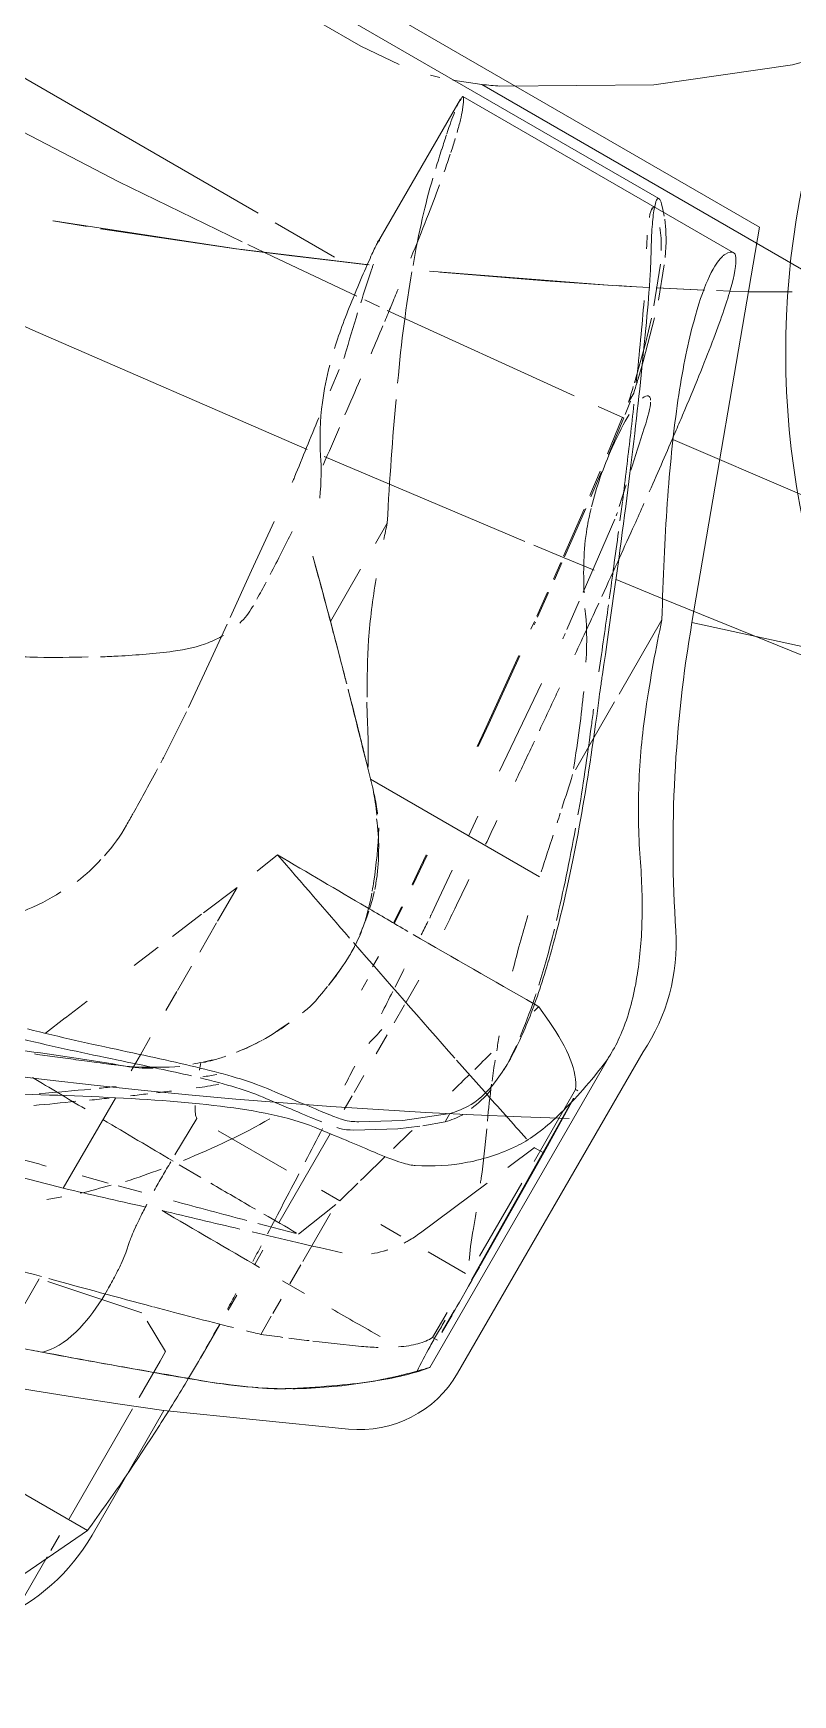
# Model space of a CAD drawing. Header units: inches. Extents: x 6664 to 8129, y 209 to 1287.
# Drawn here: x 7170.45 to 7172.91, y 523.26 to 528.64 of the extents above; entities that cross this region are included whole.
import ezdxf

# ---------------------------------------------------------------- set-up
doc = ezdxf.new("R2010")
doc.units = ezdxf.units.IN
doc.header["$MEASUREMENT"] = 0
doc.layers.add('I-FURN', color=30, linetype='Continuous', lineweight=9)

# ---------------------------------------------------------------- blocks, each defined once
blk = doc.blocks.new('Allsteel Seating Acuity Work-Conference Chair1 - Fully Adj_ Arms_ Mesh Back-8528734-11th FLOOR POWER _ SIGNAL')
at = {"layer": 'I-FURN', "lineweight": 13}
for p, q in [((-8.421, -4.2125), (8.421, -4.2125)), ((8.8719, -5.4314), (8.421, -4.2125)), ((8.0921, -4.2954), (-8.0921, -4.2954)), ((7.4113, -4.2621), (7.3227, -4.2976)), ((7.4113, -4.2621), (8.6068, -4.2621)), ((7.0092, -4.3503), (-7.0092, -4.3503)), ((7.1467, -4.3404), (7.0092, -4.3503)), ((7.2816, -4.3108), (7.2517, -4.3191)), ((7.3749, -4.3376), (7.3749, -4.8751)), ((8.3885, -4.3266), (7.3777, -4.3266)), ((8.1426, -4.344), (8.163, -4.3721)), ((8.6174, -4.3411), (8.4949, -4.4119)), ((8.4949, -4.4119), (8.6044, -4.3492)), ((8.163, -4.3721), (8.1834, -4.4066)), ((8.1834, -4.4066), (8.2054, -4.4512)), ((8.4949, -4.4119), (8.4421, -4.4399)), ((8.4422, -4.4398), (8.4949, -4.4119)), ((8.4029, -4.4605), (8.4422, -4.4398)), ((8.2524, -4.6043), (8.2026, -4.4767)), ((8.215, -4.4728), (8.2555, -4.5813)), ((8.2297, -4.5501), (8.368, -4.4788)), ((8.3689, -4.4784), (8.2302, -4.5499)), ((8.2094, -4.5605), (8.154, -4.5885)), ((7.4253, -4.6043), (7.4255, -4.605)), ((7.4255, -4.605), (7.4257, -4.6058)), ((8.0776, -4.6267), (7.5662, -4.8704)), ((8.1513, -4.5899), (8.091, -4.6201)), ((8.1152, -4.608), (8.1729, -4.579)), ((8.289, -4.7238), (8.265, -4.643)), ((8.2734, -4.6377), (8.3122, -4.7786)), ((8.3223, -4.8525), (8.289, -4.7238)), ((8.3122, -4.7786), (8.326, -4.8349)), ((8.3371, -4.9154), (8.3371, -4.8822)), ((8.3412, -4.9103), (8.3477, -4.9562)), ((-6.9826, -4.985), (6.9923, -4.985)), ((7.0554, -4.985), (7.277, -4.985)), ((7.1478, -5.0543), (7.309, -4.985)), ((7.309, -4.985), (7.3825, -4.9528)), ((8.3619, -5.0954), (8.3449, -4.9702)), ((8.3493, -4.9678), (8.3663, -5.0956)), ((7.0021, -5.1152), (7.1478, -5.0543)), ((6.5753, -5.2844), (6.9938, -5.1186)), ((8.3801, -5.2407), (8.3695, -5.1548)), ((8.3738, -5.1555), (8.3844, -5.2431)), ((8.4804, -5.224), (8.4641, -5.152)), ((8.5171, -5.5222), (8.4879, -5.2664)), ((6.4282, -5.3396), (6.5346, -5.2998)), ((7.4723, -5.2933), (7.4817, -5.3678)), ((8.4044, -5.4535), (8.3856, -5.2875)), ((8.3891, -5.2833), (8.4081, -5.4531)), ((9.3469, -5.2796), (8.8719, -5.4314)), ((8.4131, -5.5341), (8.4067, -5.4749)), ((8.4104, -5.474), (8.4167, -5.5339)), ((8.7834, -5.7506), (8.7834, -5.4725)), ((8.4265, -5.6646), (8.4178, -5.5798)), ((8.4214, -5.5796), (8.4302, -5.6663)), ((8.5326, -5.6535), (8.5208, -5.5542)), ((7.8562, -5.7219), (7.8562, -5.6458)), ((8.4311, -5.7113), (8.4284, -5.6838)), ((8.4319, -5.6837), (8.4328, -5.693)), ((8.7834, -5.9204), (8.7834, -5.7791)), ((7.8562, -6.014), (7.8562, -5.8186)), ((8.5726, -6.1606), (8.5481, -5.8459)), ((8.7834, -6.0333), (8.7834, -5.9204)), ((7.5704, -6.1888), (7.5824, -6.312)), ((7.5824, -6.312), (7.5973, -6.4847)), ((8.5911, -6.3928), (8.5854, -6.3216)), ((8.8562, -6.3911), (8.2241, -6.3911)), ((7.5985, -6.5008), (7.6082, -6.6668)), ((8.5115, -6.6197), (8.503, -6.5133)), ((8.506, -6.5131), (8.5145, -6.6207)), ((8.6109, -6.6352), (8.601, -6.5146)), ((8.6135, -6.6668), (8.6109, -6.6352)), ((8.5219, -6.756), (8.5176, -6.6989)), ((8.5204, -6.6983), (8.5247, -6.7559)), ((9.4304, -6.7151), (9.4304, -7.9165)), ((8.0554, -6.8326), (8.086, -6.7541)), ((9.047, -6.7572), (9.0646, -6.7571)), ((9.1175, -6.7817), (9.0646, -6.7571)), ((9.3433, -7.9457), (9.3433, -6.764)), ((8.5334, -6.9144), (8.5334, -6.8755)), ((8.6853, -6.9588), (8.6853, -6.8775)), ((7.9721, -7.037), (8.0248, -6.9111)), ((8.0248, -6.9111), (8.0248, -7.037)), ((9.3061, -6.9302), (9.3023, -6.9302)), ((9.3023, -6.9302), (9.3023, -7.1993)), ((9.31, -6.9302), (9.3061, -6.9302)), ((8.5404, -6.9975), (8.5404, -6.9583)), ((8.6853, -7.037), (8.6853, -6.9695)), ((9.0691, -6.9918), (9.0691, -6.9601)), ((9.318, -7.6326), (9.3103, -6.958)), ((9.3106, -6.9567), (9.3152, -7.1594)), ((7.9235, -7.153), (7.9692, -7.044)), ((8.0248, -7.0436), (8.0248, -7.1529)), ((8.9199, -7.0401), (9.0492, -7.0832)), ((8.6853, -7.1529), (8.6853, -7.0817)), ((7.8631, -7.297), (7.9009, -7.2069)), ((8.0248, -7.2062), (8.0248, -7.297)), ((8.9883, -7.2324), (8.9883, -7.201)), ((9.2802, -7.161), (9.2385, -7.258)), ((9.2792, -7.1593), (9.2807, -7.1598)), ((9.2807, -7.1598), (9.2802, -7.161)), ((9.2807, -7.1598), (9.3152, -7.1594)), ((9.3152, -7.1594), (9.3193, -7.5789)), ((8.6853, -7.297), (8.6853, -7.2339)), ((8.9883, -7.2324), (8.9319, -7.2797)), ((8.0248, -7.3006), (8.0248, -7.3716)), ((8.6853, -7.3603), (8.6853, -7.3093)), ((8.9249, -7.2852), (8.8672, -7.3283)), ((9.3023, -7.2796), (9.3023, -7.5537)), ((8.8672, -7.3283), (8.746, -7.4028)), ((9.2053, -7.3356), (9.099, -7.5832)), ((8.7351, -7.4085), (8.7243, -7.4139)), ((8.746, -7.4028), (8.7351, -7.4085)), ((8.9721, -7.4043), (8.9736, -7.4036)), ((8.9736, -7.4036), (8.9752, -7.4028)), ((7.7551, -7.5546), (7.7893, -7.4731)), ((8.0248, -7.4731), (8.0248, -7.5371)), ((8.6853, -7.7846), (8.6853, -7.4512)), ((7.7234, -7.6302), (7.7546, -7.5557)), ((8.0248, -7.5371), (8.0248, -7.5978)), ((8.284, -7.762), (8.2862, -7.6243)), ((8.6219, -7.6243), (8.3664, -7.6243)), ((8.8205, -7.6243), (8.752, -7.6243)), ((8.8156, -7.6413), (8.7589, -7.7845)), ((9.0491, -7.6243), (8.9744, -7.6243)), ((9.2913, -7.6243), (9.1512, -7.6243)), ((8.8156, -7.6743), (8.8156, -7.7955)), ((8.0248, -7.6991), (8.0248, -8.0364)), ((9.3202, -7.8251), (9.3193, -7.7448)), ((8.312, -7.7828), (8.3929, -7.7834)), ((8.7517, -7.7865), (8.6274, -7.8203)), ((8.8156, -7.7955), (8.8156, -7.8545)), ((9.3023, -7.7633), (9.3023, -7.8573)), ((9.3207, -7.7631), (9.3206, -7.8278)), ((9.3023, -7.8573), (9.3206, -7.8571)), ((8.6853, -7.9405), (8.6853, -7.8873)), ((8.8156, -7.8667), (8.8156, -7.9377)), ((8.1428, -7.9494), (8.0575, -7.9717)), ((8.2513, -7.9209), (8.1744, -7.9411)), ((8.7897, -7.9408), (8.872, -7.9407)), ((8.8156, -7.9945), (8.8156, -8.049)), ((8.6853, -8.1118), (8.6853, -8.0554)), ((8.8156, -8.0591), (8.8156, -8.1267)), ((8.3048, -8.1165), (8.2971, -8.0782)), ((8.3095, -8.1549), (8.3048, -8.1165)), ((8.6853, -8.2921), (8.6853, -8.164)), ((8.133, -8.3233), (8.4472, -8.2586)), ((8.4753, -8.274), (8.5764, -8.3292)), ((8.6675, -8.4974), (9.2149, -8.2503)), ((8.104, -8.3292), (8.104, -8.3405)), ((8.104, -8.5012), (8.104, -8.3292)), ((8.5764, -8.3292), (8.5764, -8.3648)), ((8.5764, -8.3648), (8.5764, -8.3292)), ((8.5764, -8.5012), (8.5764, -8.3648)), ((8.5764, -8.373), (8.5764, -8.5012)), ((8.6675, -8.4974), (8.6675, -8.9634)), ((8.5764, -8.5427), (8.5764, -8.9549)), ((8.5764, -8.9549), (8.5764, -8.5427)), ((8.6471, -8.958), (6.8783, -8.958)), ((8.5764, -9.0173), (8.5764, -9.073)), ((8.5764, -9.073), (8.5764, -9.0173)), ((8.5764, -9.0969), (8.5764, -9.6129)), ((8.5764, -9.6129), (8.5764, -9.0969))]:
    blk.add_line(p, q, dxfattribs=at)
at = {"layer": 'I-FURN'}
for p, q in [((8.973, -4.8956), (8.5222, -4.9486)), ((8.1739, -4.9861), (7.511, -5.0495)), ((8.3477, -4.9678), (8.2587, -4.9773)), ((7.4038, -5.0588), (7.1032, -5.0834)), ((7.4844, -5.0519), (7.4315, -5.0564)), ((7.1032, -5.0834), (7.0137, -5.0903)), ((8.7518, -5.4116), (9.4072, -5.3215)), ((8.5892, -5.4332), (8.7518, -5.4116)), ((7.5713, -5.5613), (8.2717, -5.4744)), ((8.3032, -5.4704), (8.409, -5.4567)), ((8.409, -5.4567), (8.513, -5.4432))]:
    blk.add_line(p, q, dxfattribs=at)
at = {"layer": 'I-FURN', "lineweight": 13, "flags": 128}
for points in [[(8.4292, -3.5233), (8.2507, -3.7045), (7.8936, -3.9847), (7.4644, -4.2372)], [(8.183, -4.4375), (8.1628, -4.4033), (8.1426, -4.3754)], [(7.597, -4.8563), (7.9076, -4.7101), (8.1027, -4.6142)], [(7.3868, -4.9509), (6.9886, -5.1207), (6.4298, -5.339)], [(8.47, -6.1273), (8.465, -6.0713), (8.4401, -5.8042)], [(8.4435, -5.8038), (8.4658, -6.0443), (8.4731, -6.1258)], [(7.5362, -5.8252), (7.5523, -5.999), (7.5681, -6.1655)], [(8.7458, -7.3716), (8.8671, -7.297), (8.9883, -7.201)], [(9.204, -8.0782), (9.1258, -8.1397), (9.0437, -8.1961)], [(7.6979, -9.8097), (8.0342, -9.6584), (8.3133, -9.459), (8.5211, -9.2215), (8.6471, -8.958)]]:
    blk.add_lwpolyline(points, dxfattribs=at)
at = {"layer": 'I-FURN', "flags": 128}
for points in [[(6.9935, -5.0918), (6.5508, -5.1229), (4.6464, -5.2055)], [(4.7528, -5.8558), (6.5496, -5.6782), (7.5125, -5.5684)]]:
    blk.add_lwpolyline(points, dxfattribs=at)
at = {"layer": 'I-FURN', "lineweight": 13}
for centre, radius, start, end in [((11.049, -3.1641), 2.7152, 181.9696, 266.8437), ((12.891, -3.9447), 4.2853, 200.2996, 213.7004), ((8.8012, -6.6723), 0.6306, 356.1136, 33.7004), ((0, 10.3529), 19.7214, 241.76295, 298.23705), ((9.0642, -7.9165), 0.3662, 294.2973, 0), ((0.0519, 13.0915), 23.2445, 247.12741, 291.75574), ((8.0165, -8.9634), 0.651, 287.5435, 0)]:
    blk.add_arc(centre, radius, start, end, dxfattribs=at)
for centre, major_axis, ratio, start_param, end_param in [((7.9574, -17.788), (0, 13.7062), 0.082263, 5.939738, 5.950129), ((7.9574, -17.7878), (0, 13.6747), 0.082263, 5.938916, 5.950129), ((192.0226, -3.8451), (184.7325, 0), 0.173648, 3.176483, 3.179807), ((426.596, -2.3458), (418.444, 0), 0.173648, 3.177627, 3.179556), ((192.0226, -3.8451), (184.7325, 0), 0.173648, 3.180834, 3.185203), ((210.1203, -2.3535), (202.8302, 0), 0.34202, 3.186405, 3.189382), ((8.7402, 42.8301), (51.5866, 0), 0.961262, 4.699708, 4.706185), ((51.9678, 152.1524), (37.2013, 160.8448), 0.617887, 3.073453, 3.076933), ((8.7402, 42.8301), (51.5866, 0), 0.961262, 4.706185, 4.709193), ((8.7402, 42.8301), (51.5866, 0), 0.961262, 4.709565, 4.718323), ((51.9678, 152.1524), (37.2013, 160.8448), 0.617887, 3.077121, 3.081994), ((51.9678, 152.1524), (37.2013, 160.8448), 0.617887, 3.083399, 3.085408), ((8.3828, 60.5759), (0, 68.0431), 0.100696, 3.191453, 3.194601), ((9.3179, -7.5214), (-0.0026, 0.25), 0.003024, 4.256067, 4.470239), ((181.8787, 76.1896), (174.3955, 83.9699), 0.00388, 3.214613, 3.216872), ((9.3179, -7.5214), (-0.0026, 0.25), 0.003024, 3.399378, 4.256067), ((8.7402, 42.6993), (52.5182, 0), 0.961262, 4.693706, 4.697486), ((8.7402, 42.6993), (52.5182, 0), 0.961262, 4.698767, 4.70379), ((8.7402, 42.6993), (52.5182, 0), 0.961262, 4.706491, 4.709688), ((10.0934, 115.7518), (28.867, 124.8103), 0.617887, 3.481937, 3.485411), ((8.7402, 42.6993), (52.5182, 0), 0.961262, 4.710286, 4.712608), ((11.4127, 112.4255), (28.5379, 120.9106), 0.625221, 3.464699, 3.467639), ((10.0934, 115.7518), (28.867, 124.8103), 0.617887, 3.478447, 3.481463), ((8.4397, 23.327), (7.3217, 31.6563), 0.617887, 3.479901, 3.492224), ((8.7402, 42.9129), (52.9031, 0), 0.961262, 4.704786, 4.711696), ((8.7402, 42.9129), (52.9031, 0), 0.961262, 4.716793, 4.720215), ((11.4127, 112.4255), (28.5379, 120.9106), 0.625221, 3.457137, 3.459583), ((9.2436, 23.4303), (7.5098, 31.8178), 0.625221, 3.480297, 3.482427), ((-10.6148, -8.2514), (18.9283, 0), 0.248134, 0.016153, 0.02054), ((-10.6148, -8.2514), (18.9283, 0), 0.248134, 0.011766, 0.016153), ((9.2436, 23.4303), (7.5098, 31.8178), 0.625221, 3.466154, 3.478316), ((11.4308, 112.8902), (28.7339, 121.7409), 0.625221, 3.461986, 3.466121), ((11.4308, 112.8902), (28.7339, 121.7409), 0.625221, 3.457218, 3.461686)]:
    blk.add_ellipse(centre, major_axis=major_axis, ratio=ratio, start_param=start_param, end_param=end_param, dxfattribs=at)
for points in [[(7.4644, -4.2372), (7.4558, -4.2416), (7.4383, -4.2501), (7.4204, -4.2582), (7.4113, -4.2621)], [(7.3749, -4.3376), (7.3749, -4.3438), (7.3755, -4.3527), (7.3769, -4.3641)], [(7.3777, -4.3266), (7.3758, -4.3266), (7.3757, -4.3336), (7.376, -4.3422)], [(7.3978, -4.365), (7.3879, -4.3396), (7.3812, -4.3268), (7.3777, -4.3266)], [(8.0884, -4.3328), (8.0884, -4.3389), (8.091, -4.3493), (8.0963, -4.3641)], [(8.0921, -4.3266), (8.0896, -4.3266), (8.0899, -4.3312), (8.091, -4.3372)], [(8.0936, -4.3268), (8.093, -4.3267), (8.0926, -4.3267), (8.0923, -4.327)], [(8.1571, -4.4579), (8.1421, -4.4307), (8.1169, -4.3827), (8.1016, -4.3474), (8.0964, -4.333)], [(8.3622, -4.3641), (8.3631, -4.36), (8.3651, -4.3525), (8.3678, -4.3463), (8.3694, -4.3436)], [(8.3694, -4.3436), (8.3756, -4.3323), (8.382, -4.3266), (8.3885, -4.3266)], [(8.3885, -4.3266), (8.3936, -4.3266), (8.3987, -4.3277), (8.404, -4.3369)], [(8.404, -4.3369), (8.4159, -4.3526), (8.4282, -4.3862), (8.4409, -4.4375)], [(7.3796, -4.3843), (7.3826, -4.4044), (7.3862, -4.4262), (7.3927, -4.4574)], [(7.4195, -4.4375), (7.4157, -4.4223), (7.4083, -4.395), (7.4012, -4.374), (7.3978, -4.365)], [(8.3954, -4.6058), (8.3795, -4.5488), (8.358, -4.4514), (8.3573, -4.3875), (8.3622, -4.3641)], [(7.3933, -4.4602), (7.3963, -4.4748), (7.4, -4.4918), (7.404, -4.5097)], [(7.4344, -4.5031), (7.4309, -4.4861), (7.4274, -4.4711), (7.424, -4.4565)], [(8.1193, -4.4172), (8.125, -4.429), (8.1321, -4.4426), (8.1396, -4.4567)], [(8.2168, -4.5753), (8.2063, -4.5532), (8.1859, -4.5116), (8.1665, -4.475), (8.1571, -4.4579)], [(8.4409, -4.4375), (8.452, -4.4823), (8.4746, -4.5986), (8.4979, -4.7674), (8.5097, -4.8645)], [(7.4038, -4.5099), (7.4079, -4.529), (7.4128, -4.5504), (7.4179, -4.5722)], [(7.4471, -4.5687), (7.443, -4.5462), (7.439, -4.5271), (7.4351, -4.5089)], [(7.4257, -4.6058), (7.4452, -4.6874), (7.4737, -4.7795), (7.5114, -4.8819)], [(7.4934, -4.8645), (7.48, -4.7674), (7.4671, -4.683), (7.4548, -4.6117)], [(8.2161, -4.6058), (8.2505, -4.6781), (8.2874, -4.7588), (8.3269, -4.8478)], [(8.7048, -5.7219), (8.6396, -5.5578), (8.5166, -5.2533), (8.3526, -4.87), (8.2595, -4.6649), (8.2168, -4.5753)], [(8.7834, -5.4725), (8.7181, -5.3531), (8.6024, -5.1291), (8.4715, -4.8391), (8.4157, -4.6781), (8.3954, -4.6058)], [(7.3771, -4.9101), (7.3756, -4.894), (7.3743, -4.879), (7.374, -4.8698)], [(7.3749, -4.8751), (7.3749, -4.867), (7.3752, -4.8609), (7.3776, -4.8672)], [(8.3958, -4.8748), (8.3868, -4.8612), (8.378, -4.8636), (8.3694, -4.8819)], [(8.4236, -4.9636), (8.4152, -4.9234), (8.407, -4.8956), (8.399, -4.8803)], [(8.5097, -4.8645), (8.5121, -4.8844), (8.5145, -4.9048), (8.5169, -4.9255)], [(7.3959, -5.0697), (7.3864, -4.9974), (7.3802, -4.944), (7.3771, -4.9101)], [(7.3978, -4.9416), (7.3985, -4.945), (7.3993, -4.9486), (7.4001, -4.9522)], [(7.5183, -4.9005), (7.5565, -5.0028), (7.5996, -5.1103), (7.6588, -5.2368)], [(8.3556, -4.9127), (8.3694, -4.9441), (8.3832, -4.9757), (8.3973, -5.008)], [(8.3589, -4.9495), (8.3581, -4.9808), (8.3602, -5.021), (8.3651, -5.0697)], [(8.5169, -4.9255), (8.5247, -4.9919), (8.5325, -5.0596), (8.5404, -5.1337)], [(7.4001, -4.9522), (7.4009, -4.9559), (7.4016, -4.9597), (7.4024, -4.9636)], [(7.5153, -5.0287), (7.5128, -5.0092), (7.5103, -4.9905), (7.5078, -4.972)], [(7.5225, -5.0845), (7.5201, -5.0657), (7.5177, -5.0475), (7.5153, -5.0297)], [(8.3978, -5.0097), (8.4247, -5.0719), (8.4519, -5.1351), (8.4808, -5.204)], [(7.4253, -5.2411), (7.4193, -5.2138), (7.4084, -5.1579), (7.3997, -5.0995), (7.3959, -5.0697)], [(7.5365, -5.1969), (7.5324, -5.1631), (7.5283, -5.1311), (7.5243, -5.1001)], [(8.3651, -5.0697), (8.3719, -5.1399), (8.3844, -5.2065), (8.4027, -5.2695)], [(8.4814, -5.206), (8.4892, -5.2247), (8.4971, -5.2435), (8.5051, -5.2627)], [(7.4657, -5.2437), (7.4661, -5.2449), (7.4667, -5.2481), (7.4673, -5.2524), (7.4676, -5.2549)], [(8.4866, -5.2549), (8.4863, -5.2524), (8.4857, -5.2481), (8.4852, -5.2449), (8.4849, -5.2437)], [(7.5622, -5.4111), (7.5572, -5.3684), (7.5523, -5.326), (7.5473, -5.285)], [(7.6805, -5.2844), (7.7324, -5.3972), (7.7909, -5.5178), (7.8562, -5.6458)], [(8.5185, -5.2951), (8.5327, -5.3293), (8.5474, -5.3653), (8.5624, -5.4023)], [(8.5639, -5.3667), (8.5681, -5.4107), (8.5725, -5.4571), (8.5768, -5.5043)], [(8.5616, -5.3999), (8.5747, -5.4317), (8.5881, -5.4649), (8.6017, -5.4988)], [(7.5824, -5.5869), (7.5774, -5.542), (7.5723, -5.498), (7.5674, -5.4551)], [(8.8835, -5.7506), (8.8643, -5.7023), (8.8284, -5.6076), (8.7975, -5.5168), (8.7834, -5.4725)], [(8.5791, -5.5274), (8.5846, -5.5869), (8.5902, -5.6482), (8.5957, -5.7113)], [(8.6092, -5.5169), (8.6356, -5.5823), (8.6629, -5.6505), (8.6905, -5.72)], [(7.6268, -5.6851), (7.6034, -5.636), (7.5813, -5.5959), (7.5606, -5.5654)], [(8.5492, -5.5654), (8.5772, -5.6017), (8.607, -5.6515), (8.6388, -5.7141)], [(7.8562, -5.6458), (7.8616, -5.663), (7.8671, -5.6804), (7.8728, -5.6978)], [(7.5217, -5.6675), (7.5221, -5.67), (7.5227, -5.6756), (7.5234, -5.6823), (7.5237, -5.6859)], [(8.5359, -5.6859), (8.5357, -5.6823), (8.5351, -5.6756), (8.5345, -5.67), (8.5342, -5.6675)], [(8.7365, -5.8003), (8.7311, -5.7874), (8.7205, -5.7614), (8.71, -5.7351), (8.7048, -5.7219)], [(9.1082, -6.176), (9.0637, -6.1107), (8.9817, -5.9746), (8.9139, -5.8272), (8.8835, -5.7506)], [(8.68, -5.8002), (8.7105, -5.8674), (8.7429, -5.9464), (8.7764, -6.0329)], [(8.9835, -6.4847), (8.955, -6.3861), (8.8853, -6.1731), (8.7903, -5.9295), (8.7365, -5.8003)], [(7.9444, -6.103), (7.8572, -6.0139), (7.7761, -5.9322), (7.7012, -5.8595)], [(7.7012, -5.8595), (7.7244, -5.8825), (7.7736, -5.9313), (7.8278, -5.9855), (7.8562, -6.014)], [(8.606, -5.8293), (8.6076, -5.8481), (8.6092, -5.867), (8.6109, -5.886)], [(8.7365, -5.8342), (8.7433, -5.8504), (8.75, -5.8666), (8.7565, -5.8826)], [(8.6109, -5.886), (8.6136, -5.9178), (8.6163, -5.9498), (8.619, -5.982)], [(8.7565, -5.8826), (8.7955, -5.9774), (8.8331, -6.0708), (8.8638, -6.1558)], [(7.6137, -6.071), (7.6132, -6.0497), (7.6127, -6.0284), (7.6121, -6.0073)], [(8.6222, -6.0197), (8.6262, -6.0672), (8.6302, -6.1148), (8.6342, -6.1638)], [(8.7834, -6.0509), (8.7913, -6.0869), (8.7995, -6.1244), (8.8079, -6.1635)], [(7.6044, -6.1655), (7.6109, -6.1434), (7.6138, -6.1211), (7.6141, -6.0987)], [(7.6142, -6.0987), (7.6142, -6.0972), (7.6142, -6.0957), (7.6142, -6.0942)], [(8.0019, -6.162), (7.9912, -6.151), (7.9805, -6.14), (7.97, -6.1292)], [(8.1974, -6.3637), (8.1345, -6.2988), (8.0725, -6.2342), (8.0148, -6.1749)], [(8.0167, -6.1767), (8.0493, -6.2101), (8.0845, -6.2462), (8.1222, -6.2852)], [(8.089, -6.1815), (8.0998, -6.1994), (8.1109, -6.2172), (8.1222, -6.2347)], [(8.8113, -6.1794), (8.8137, -6.1901), (8.816, -6.2009), (8.8183, -6.2119)], [(9.2915, -6.5146), (9.2717, -6.4621), (9.2213, -6.3531), (9.1495, -6.2363), (9.1082, -6.176)], [(8.1222, -6.2347), (8.1367, -6.257), (8.1639, -6.301), (8.1879, -6.3439), (8.1991, -6.3651)], [(8.8784, -6.1971), (8.9156, -6.2999), (8.9466, -6.3953), (8.9742, -6.4863)], [(8.1222, -6.2852), (8.1366, -6.3001), (8.1638, -6.3283), (8.1879, -6.3534), (8.1991, -6.3651)], [(8.827, -6.2527), (8.8354, -6.292), (8.844, -6.333), (8.8528, -6.3748)], [(8.6455, -6.3032), (8.6478, -6.3312), (8.65, -6.3595), (8.6523, -6.3878)], [(7.3171, -6.4546), (7.3426, -6.438), (7.3925, -6.4042), (7.44, -6.3698), (7.4631, -6.3524)], [(8.1991, -6.3651), (8.2073, -6.3736), (8.2236, -6.3906), (8.2396, -6.4074), (8.2475, -6.4157)], [(8.2475, -6.4157), (8.2436, -6.4116), (8.2358, -6.4035), (8.228, -6.3952), (8.2241, -6.3911)], [(7.2689, -6.4855), (7.2852, -6.4753), (7.3012, -6.465), (7.3171, -6.4546)], [(8.3001, -6.4816), (8.2839, -6.4596), (8.2664, -6.4377), (8.2475, -6.4157)], [(8.3594, -6.5727), (8.3442, -6.546), (8.3252, -6.5193), (8.3052, -6.4926)], [(9.0644, -6.8703), (9.0591, -6.8173), (9.0404, -6.6999), (9.0052, -6.5601), (8.9835, -6.4847)], [(8.886, -6.5193), (8.9011, -6.5805), (8.9165, -6.6413), (8.9336, -6.6998)], [(8.9827, -6.5146), (9.0014, -6.5793), (9.017, -6.6399), (9.0297, -6.6965)], [(9.3383, -6.8307), (9.3453, -6.785), (9.3444, -6.6865), (9.314, -6.5742), (9.2915, -6.5146)], [(7.6082, -6.6668), (7.6084, -6.6696), (7.6085, -6.6725), (7.6086, -6.6755)], [(8.6148, -6.6851), (8.6146, -6.6818), (8.6141, -6.6754), (8.6137, -6.6696), (8.6135, -6.6668)], [(7.6086, -6.6755), (7.6087, -6.6786), (7.6088, -6.6818), (7.6089, -6.6851)], [(7.6097, -6.7079), (7.6106, -6.7376), (7.6114, -6.7676), (7.6121, -6.7985)], [(8.4316, -6.7575), (8.4275, -6.7386), (8.4227, -6.7197), (8.4167, -6.7008)], [(8.6185, -6.746), (8.6175, -6.7297), (8.6165, -6.7136), (8.6156, -6.6976)], [(9.036, -6.7254), (9.0374, -6.7318), (9.0386, -6.7381), (9.0397, -6.7442)], [(8.4453, -6.8442), (8.4425, -6.8178), (8.4385, -6.791), (8.433, -6.764)], [(9.0399, -6.7445), (9.0492, -6.7902), (9.0554, -6.8318), (9.0606, -6.8721)], [(9.0646, -6.7571), (9.0627, -6.7639), (9.0608, -6.7708), (9.0588, -6.7776)], [(9.2378, -6.8536), (9.207, -6.8291), (9.1667, -6.8053), (9.1175, -6.7817)], [(7.6121, -6.7985), (7.6126, -6.822), (7.613, -6.846), (7.6134, -6.87)], [(9.2279, -7.1841), (9.2521, -7.1485), (9.2947, -7.054), (9.3257, -6.9128), (9.3383, -6.8307)], [(7.6135, -6.8721), (7.6137, -6.8866), (7.614, -6.9013), (7.6142, -6.916)], [(8.6295, -6.9349), (8.6282, -6.9122), (8.6269, -6.8901), (8.6257, -6.8683)], [(9.0261, -7.1529), (9.0453, -7.1228), (9.0708, -7.0454), (9.0708, -6.9342), (9.0644, -6.8703)], [(9.3023, -6.9302), (9.2902, -6.9036), (9.2687, -6.8782), (9.2378, -6.8536)], [(7.6142, -6.916), (7.6145, -6.9561), (7.6104, -6.9963), (7.6018, -7.0369)], [(9.0008, -6.9028), (9.0063, -6.9184), (9.0121, -6.9336), (9.018, -6.9486)], [(9.0644, -6.9022), (9.0673, -6.9306), (9.0688, -6.9573), (9.0691, -6.9824)], [(8.4398, -7.0384), (8.4441, -7.013), (8.4471, -6.9872), (8.4486, -6.9612)], [(8.6348, -7.0326), (8.6333, -7.0047), (8.6318, -6.9775), (8.6302, -6.9507)], [(9.0065, -6.9648), (8.9998, -6.9889), (8.993, -7.0129), (8.9863, -7.037)], [(9.0284, -6.9775), (9.0368, -6.9993), (9.0455, -7.0205), (9.0545, -7.0415)], [(7.5981, -7.0532), (7.5901, -7.0864), (7.5809, -7.1202), (7.5666, -7.1534)], [(8.6612, -7.0753), (8.657, -7.0952), (8.6528, -7.1152), (8.6471, -7.1353)], [(8.98, -7.0593), (8.9731, -7.084), (8.9661, -7.1087), (8.9592, -7.1334)], [(9.0644, -7.0683), (9.0601, -7.1008), (9.0508, -7.1267), (9.0405, -7.1513)], [(9.0578, -7.0513), (9.0732, -7.0888), (9.0892, -7.1254), (9.1056, -7.1614)], [(8.9883, -7.201), (8.9956, -7.1933), (9.0092, -7.1777), (9.0208, -7.1613), (9.0261, -7.1529)], [(7.5385, -7.2091), (7.5177, -7.2486), (7.4925, -7.2874), (7.4631, -7.3257)], [(8.3903, -7.2064), (8.3753, -7.2399), (8.3601, -7.2723), (8.3436, -7.299)], [(8.3623, -7.266), (8.3729, -7.2466), (8.3824, -7.2269), (8.3909, -7.2068)], [(8.9752, -7.4028), (9.0273, -7.3769), (9.1216, -7.3146), (9.1958, -7.2311), (9.2279, -7.1841)], [(9.0088, -7.2087), (9.0024, -7.2168), (8.9956, -7.2247), (8.9883, -7.2324)], [(9.0263, -7.1841), (9.021, -7.1924), (9.0151, -7.2007), (9.0088, -7.2087)], [(8.6478, -7.2913), (8.6467, -7.2682), (8.6456, -7.2452), (8.6445, -7.2223)], [(8.2897, -7.3743), (8.3092, -7.3502), (8.3268, -7.3254), (8.3426, -7.2999)], [(8.337, -7.3092), (8.3222, -7.3335), (8.3065, -7.3539), (8.2907, -7.3736)], [(8.9096, -7.3093), (8.902, -7.3362), (8.8944, -7.363), (8.8868, -7.3899)], [(8.3045, -7.3565), (8.3145, -7.3446), (8.3161, -7.3423), (8.3095, -7.3498)], [(7.666, -7.6478), (7.7717, -7.6177), (7.9708, -7.5544), (8.2374, -7.4673), (8.3831, -7.4325), (8.4488, -7.4249)], [(8.2531, -7.4181), (8.2486, -7.4229), (8.2442, -7.4276), (8.2398, -7.432)], [(8.2669, -7.4028), (8.2623, -7.4081), (8.2577, -7.4132), (8.2531, -7.4181)], [(8.4488, -7.4249), (8.4894, -7.4202), (8.5624, -7.4113), (8.6184, -7.4039), (8.6421, -7.4008)], [(8.6421, -7.4008), (8.6629, -7.398), (8.6973, -7.3922), (8.7177, -7.3859), (8.7243, -7.3826)], [(8.7243, -7.4139), (8.7177, -7.4172), (8.7076, -7.4203), (8.694, -7.4233)], [(8.8392, -7.432), (8.8729, -7.4279), (8.9288, -7.4192), (8.9615, -7.4095), (8.9721, -7.4043)], [(8.8766, -7.4262), (8.8665, -7.4619), (8.8564, -7.4976), (8.8463, -7.5332)], [(7.1818, -8.1186), (7.3308, -8.0541), (7.6165, -7.9161), (8.0073, -7.7034), (8.3635, -7.5308), (8.5584, -7.4668), (8.6468, -7.4561)], [(8.1869, -7.4787), (8.2038, -7.4645), (8.2212, -7.4486), (8.2386, -7.4322)], [(8.2118, -7.4739), (8.2105, -7.4702), (8.2091, -7.4664), (8.2078, -7.4627)], [(8.2158, -7.4851), (8.2145, -7.4814), (8.2132, -7.4776), (8.2118, -7.4739)], [(8.2398, -7.432), (8.2369, -7.435), (8.2299, -7.442), (8.2204, -7.451), (8.215, -7.4561)], [(8.4503, -7.4561), (8.3844, -7.4637), (8.3115, -7.4815), (8.2305, -7.5053)], [(8.2711, -7.4695), (8.2653, -7.4743), (8.2595, -7.4791), (8.2535, -7.4838)], [(8.6426, -7.432), (8.619, -7.4351), (8.5633, -7.4424), (8.4907, -7.4513), (8.4503, -7.4561)], [(8.6468, -7.4561), (8.6852, -7.4513), (8.7555, -7.4423), (8.8134, -7.4351), (8.8392, -7.432)], [(8.6605, -7.5703), (8.6588, -7.5297), (8.657, -7.489), (8.6552, -7.4487)], [(9.2219, -7.4353), (9.2282, -7.4521), (9.2343, -7.4687), (9.2402, -7.4851)], [(8.1547, -7.5061), (8.1192, -7.5303), (8.0681, -7.5607), (8.0016, -7.5934)], [(8.2028, -7.5135), (8.1691, -7.5237), (8.1347, -7.5348), (8.099, -7.5465)], [(8.2535, -7.4838), (8.2476, -7.4885), (8.2416, -7.4931), (8.2355, -7.4977)], [(8.2355, -7.5397), (8.2454, -7.5321), (8.2551, -7.5245), (8.2646, -7.5167)], [(8.2646, -7.5167), (8.2741, -7.5089), (8.2833, -7.5009), (8.2923, -7.4929)], [(8.4918, -7.5067), (8.4425, -7.5939), (8.3817, -7.6785), (8.3168, -7.7641)], [(9.2402, -7.4851), (9.2552, -7.5261), (9.2688, -7.5585), (9.2808, -7.5819)], [(8.0016, -7.5934), (8.0276, -7.5842), (8.0546, -7.5712), (8.0826, -7.5545)], [(8.1317, -7.618), (8.1448, -7.6083), (8.1578, -7.5985), (8.1708, -7.5887)], [(8.843, -7.5448), (8.8355, -7.5712), (8.828, -7.5976), (8.8205, -7.624)], [(8.0016, -7.5934), (7.7934, -7.6692), (7.3532, -7.859), (6.8654, -8.0411), (6.6096, -8.1186)], [(8.064, -7.6683), (8.0792, -7.657), (8.0944, -7.6457), (8.1094, -7.6345)], [(8.2862, -7.6243), (8.2789, -7.6203), (8.2703, -7.6091), (8.2604, -7.5908)], [(8.6713, -7.8341), (8.6684, -7.7595), (8.6654, -7.6868), (8.6624, -7.6143)], [(8.008, -7.6659), (7.9933, -7.6765), (7.9786, -7.6872), (7.9638, -7.6978)], [(7.9418, -7.7135), (7.8962, -7.746), (7.8503, -7.7785), (7.8037, -7.8109)], [(7.9561, -7.7469), (7.9732, -7.7345), (7.9902, -7.7221), (8.0071, -7.7097)], [(7.8082, -7.852), (7.8459, -7.8256), (7.8827, -7.7991), (7.9191, -7.7725)], [(8.2838, -7.8955), (8.2834, -7.878), (8.283, -7.8421), (8.2832, -7.806), (8.2835, -7.7883)], [(9.3098, -7.7883), (9.3095, -7.8045), (9.3094, -7.821), (9.3094, -7.8375)], [(8.2685, -7.8243), (8.2425, -7.8551), (8.2164, -7.8862), (8.1889, -7.9169)], [(9.2216, -7.9387), (9.2412, -7.9256), (9.2745, -7.8987), (9.2952, -7.8712), (9.3023, -7.8573)], [(9.3094, -7.8375), (9.3094, -7.854), (9.3095, -7.8709), (9.3099, -7.8866)], [(8.6751, -7.9353), (8.6744, -7.916), (8.6737, -7.8968), (8.6729, -7.8777)], [(9.3099, -7.8866), (9.3105, -7.9189), (9.3117, -7.9498), (9.3133, -7.977)], [(8.154, -7.9504), (8.13, -7.9749), (8.1059, -7.9995), (8.0803, -8.0233)], [(8.2877, -7.9917), (8.2868, -7.9777), (8.286, -7.9623), (8.2853, -7.9462)], [(8.9721, -8.2393), (9.0639, -8.1814), (9.2168, -8.0755), (9.3081, -7.9892), (9.3383, -7.9509)], [(9.3406, -7.9485), (9.3365, -7.9528), (9.3273, -7.9623), (9.3133, -7.977)], [(9.3383, -7.9509), (9.3441, -7.9449), (9.3448, -7.9441), (9.3406, -7.9485)], [(8.2971, -8.0782), (8.296, -8.0737), (8.2938, -8.061), (8.2905, -8.0315), (8.2886, -8.0058), (8.2877, -7.9917)], [(8.9728, -8.061), (9.0212, -8.0402), (9.0694, -8.019), (9.1175, -7.9973)], [(9.1175, -7.9973), (9.1348, -7.9895), (9.151, -7.9814), (9.1661, -7.9732)], [(8.0248, -8.0364), (7.9138, -8.0673), (7.8028, -8.0969), (7.6918, -8.1253)], [(8.0351, -8.0629), (8.0228, -8.0737), (8.01, -8.0842), (7.9968, -8.0946)], [(8.6815, -8.1099), (8.6808, -8.0905), (8.6801, -8.0713), (8.6794, -8.0521)], [(8.9005, -8.0917), (8.9209, -8.0831), (8.9414, -8.0745), (8.9617, -8.0658)], [(8.8156, -8.1267), (8.8379, -8.1176), (8.8602, -8.1085), (8.8824, -8.0992)], [(8.684, -8.3669), (8.6849, -8.2987), (8.6845, -8.2313), (8.6832, -8.1645)], [(8.3136, -8.2493), (8.3136, -8.2322), (8.3131, -8.2145), (8.3122, -8.1961)], [(9.0437, -8.1961), (9.0273, -8.2068), (9.0105, -8.2172), (8.9932, -8.2274)], [(8.7505, -8.3427), (8.8087, -8.3186), (8.9049, -8.2773), (8.9574, -8.2497), (8.9721, -8.2393)], [(8.8943, -8.2805), (8.849, -8.3027), (8.801, -8.3234), (8.7505, -8.3427)], [(8.9742, -8.2384), (8.9523, -8.2509), (8.9301, -8.2632), (8.9062, -8.2746)], [(6.9227, -8.9467), (7.0772, -8.9014), (7.382, -8.8114), (7.8087, -8.6746), (8.1909, -8.5455), (8.5142, -8.43), (8.6813, -8.3695), (8.7505, -8.3427)], [(8.7505, -8.3427), (8.6577, -8.3767), (8.5734, -8.4078), (8.4974, -8.4356)], [(8.4568, -8.4504), (8.3706, -8.4818), (8.2961, -8.5085), (8.2334, -8.5296)], [(8.4974, -8.4356), (8.4836, -8.4407), (8.4698, -8.4457), (8.4568, -8.4504)], [(8.2334, -8.5296), (8.2221, -8.5335), (8.2108, -8.5374), (8.1997, -8.5413)], [(8.2334, -8.5296), (8.2362, -8.5264), (8.2417, -8.52), (8.2472, -8.513), (8.25, -8.5093)]]:
    blk.add_open_spline(points, degree=3, dxfattribs=at)
for points, knots in [([(8.0964, -4.333), (8.0868, -4.3062), (8.085, -4.2824), (8.1147, -4.3108), (8.136, -4.3361)], [0, 0, 0, 0, 0.5, 0.9543291, 0.9543291, 0.9543291, 0.9543291]), ([(8.5445, -5.175), (8.5471, -5.1997), (8.5535, -5.2614), (8.56, -5.3288), (8.5639, -5.3702)], [0.409794, 0.409794, 0.409794, 0.409794, 0.5, 0.6342506, 0.6342506, 0.6342506, 0.6342506]), ([(7.5606, -5.5654), (7.5287, -5.5176), (7.4826, -5.4316), (7.45, -5.3365), (7.4389, -5.2961)], [0, 0, 0, 0, 0.5, 0.8454857, 0.8454857, 0.8454857, 0.8454857]), ([(8.4043, -5.2751), (8.4106, -5.2964), (8.4396, -5.3852), (8.4842, -5.4644), (8.5215, -5.5229)], [0.3764111, 0.3764111, 0.3764111, 0.3764111, 0.5, 0.9021066, 0.9021066, 0.9021066, 0.9021066]), ([(7.6109, -5.9797), (7.6099, -5.9527), (7.6077, -5.9), (7.6043, -5.8486), (7.6026, -5.8235)], [0.2917383, 0.2917383, 0.2917383, 0.2917383, 0.5, 0.7008234, 0.7008234, 0.7008234, 0.7008234]), ([(7.9149, -5.8194), (7.9386, -5.8829), (7.9886, -6.0033), (8.0509, -6.1136), (8.082, -6.1667)], [0.1317454, 0.1317454, 0.1317454, 0.1317454, 0.5, 0.8501519, 0.8501519, 0.8501519, 0.8501519]), ([(7.8562, -6.014), (7.8889, -6.0468), (7.9361, -6.0945), (7.992, -6.1515), (8.0025, -6.1622)], [0, 0, 0, 0, 0.5, 0.6115615, 0.6115615, 0.6115615, 0.6115615]), ([(7.4631, -6.3524), (7.4971, -6.3264), (7.54, -6.2854), (7.5698, -6.2415), (7.5784, -6.2262)], [0, 0, 0, 0, 0.3333333, 0.5066198, 0.5066198, 0.5066198, 0.5066198]), ([(8.2475, -6.4157), (8.2633, -6.4325), (8.281, -6.4528), (8.2968, -6.473), (8.2997, -6.4768)], [0, 0, 0, 0, 0.5, 0.6138888, 0.6138888, 0.6138888, 0.6138888]), ([(6.9143, -6.6793), (6.9758, -6.6501), (7.0874, -6.5941), (7.1878, -6.5338), (7.234, -6.5056)], [0.1404756, 0.1404756, 0.1404756, 0.1404756, 0.5, 0.8122123, 0.8122123, 0.8122123, 0.8122123]), ([(8.3267, -6.5146), (8.3554, -6.5699), (8.3841, -6.6335), (8.4064, -6.6926), (8.4101, -6.7028)], [0, 0, 0, 0, 0.1666667, 0.2019619, 0.2019619, 0.2019619, 0.2019619]), ([(8.6623, -6.5138), (8.665, -6.5483), (8.6695, -6.6074), (8.674, -6.6687), (8.6759, -6.694)], [0.18268, 0.18268, 0.18268, 0.18268, 0.5, 0.7209554, 0.7209554, 0.7209554, 0.7209554]), ([(8.4146, -6.6946), (8.4123, -6.6875), (8.4048, -6.6659), (8.3894, -6.6302), (8.3734, -6.5967), (8.3618, -6.5776), (8.3587, -6.5728)], [0.7564163, 0.7564163, 0.7564163, 0.7564163, 0.775, 0.8125, 0.85, 0.8626338, 0.8626338, 0.8626338, 0.8626338]), ([(8.4123, -6.7089), (8.425, -6.7447), (8.4419, -6.8027), (8.4485, -6.8564), (8.4498, -6.8777)], [0.2089275, 0.2089275, 0.2089275, 0.2089275, 0.3333333, 0.4211033, 0.4211033, 0.4211033, 0.4211033]), ([(8.4501, -6.8836), (8.4509, -6.9005), (8.4511, -6.9557), (8.4442, -7.0034), (8.4402, -7.0354)], [0.4296272, 0.4296272, 0.4296272, 0.4296272, 0.5, 0.6666667, 0.6666667, 0.6666667, 0.6666667]), ([(8.4392, -7.0423), (8.4351, -7.0707), (8.4288, -7.1134), (8.4161, -7.1458), (8.411, -7.1579)], [0.6791195, 0.6791195, 0.6791195, 0.6791195, 0.8333333, 0.9302415, 0.9302415, 0.9302415, 0.9302415]), ([(9.1163, -7.1845), (9.1393, -7.2346), (9.164, -7.2896), (9.1846, -7.3414), (9.1867, -7.3467)], [0.0517509, 0.0517509, 0.0517509, 0.0517509, 0.5, 0.5504228, 0.5504228, 0.5504228, 0.5504228]), ([(8.097, -7.5469), (8.0547, -7.5607), (7.9191, -7.6058), (7.7719, -7.654), (7.666, -7.6851)], [0.507854, 0.507854, 0.507854, 0.507854, 0.6666667, 1, 1, 1, 1]), ([(9.099, -7.5832), (9.0925, -7.598), (9.083, -7.6167), (9.0725, -7.6339), (9.0698, -7.6381)], [-1, -1, -1, -1, -0.85, -0.8, -0.8, -0.8, -0.8]), ([(7.852, -7.6554), (7.8761, -7.6455), (7.9343, -7.6215), (7.9646, -7.6093), (7.9717, -7.6059)], [0.7405392, 0.7405392, 0.7405392, 0.7405392, 0.8333333, 1, 1, 1, 1]), ([(7.7268, -7.7064), (7.7486, -7.6976), (7.791, -7.6804), (7.8318, -7.6638), (7.851, -7.6559)], [0.6053371, 0.6053371, 0.6053371, 0.6053371, 0.6666667, 0.7348751, 0.7348751, 0.7348751, 0.7348751]), ([(9.0346, -7.6842), (9.0338, -7.685), (9.0307, -7.6885), (9.0181, -7.7017), (9.0058, -7.7136), (8.9956, -7.7209)], [-0.6, -0.6, -0.6, -0.6, -0.5875, -0.55, -0.4, -0.4, -0.4, -0.4]), ([(9.3133, -7.977), (9.3057, -7.9845), (9.2946, -7.9954), (9.2804, -8.0094), (9.2701, -8.0194), (9.26, -8.0289), (9.25, -8.0379), (9.2405, -8.0464), (9.2347, -8.0517), (9.2319, -8.0542)], [0, 0, 0, 0, 0.1666667, 0.25, 0.3333333, 0.4166667, 0.5, 0.5833333, 0.6666667, 0.6666667, 0.6666667, 0.6666667]), ([(9.2319, -8.0542), (9.2291, -8.0567), (9.2239, -8.0615), (9.2141, -8.0702), (9.2078, -8.0754), (9.204, -8.0782)], [0.6666667, 0.6666667, 0.6666667, 0.6666667, 0.75, 0.8333333, 1, 1, 1, 1]), ([(8.25, -8.5093), (8.2743, -8.4774), (8.3046, -8.4039), (8.3136, -8.2995), (8.3136, -8.2493)], [0, 0, 0, 0, 0.5, 0.8730412, 0.8730412, 0.8730412, 0.8730412]), ([(8.6471, -8.958), (8.6622, -8.8184), (8.6774, -8.6195), (8.6831, -8.4263), (8.684, -8.3669)], [0, 0, 0, 0, 0.5, 0.7248945, 0.7248945, 0.7248945, 0.7248945])]:
    blk.add_open_spline(points, degree=3, knots=knots, dxfattribs=at)

msp = doc.modelspace()

# ---------------------------------------------------------------- block references
at = {"layer": 'I-FURN', "rotation": 329.9998874387214}
msp.add_blockref('Allsteel Seating Acuity Work-Conference Chair1 - Fully Adj_ Arms_ Mesh Back-8528734-11th FLOOR POWER _ SIGNAL', (7167.6122, 535.8703), dxfattribs=at)

doc.saveas('drawing.dxf')
